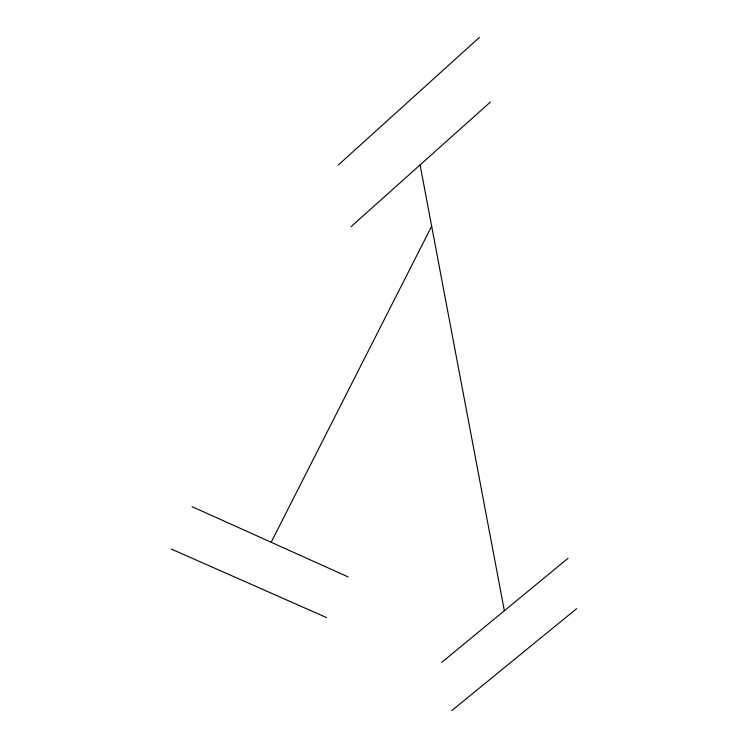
<?xml version="1.0" encoding="UTF-8"?>
<svg xmlns="http://www.w3.org/2000/svg" width="748" height="748" viewBox="0 0 748 748"><rect width="100%" height="100%" fill="white"/><g stroke="black" fill="none" stroke-linecap="round" stroke-linejoin="round"><path stroke-width="1.12" d="M271.169 542.263L431.661 226.214M338.246 165.065L479.412 37.4M351.055 226.644L490.417 102.027M441.722 662.354L568.069 558.251M451.764 710.6L576.643 608.657M171.357 549.079L326.689 617.633M192.058 506.658L348.157 576.923M420.077 164.934L504.358 610.742"/></g></svg>
